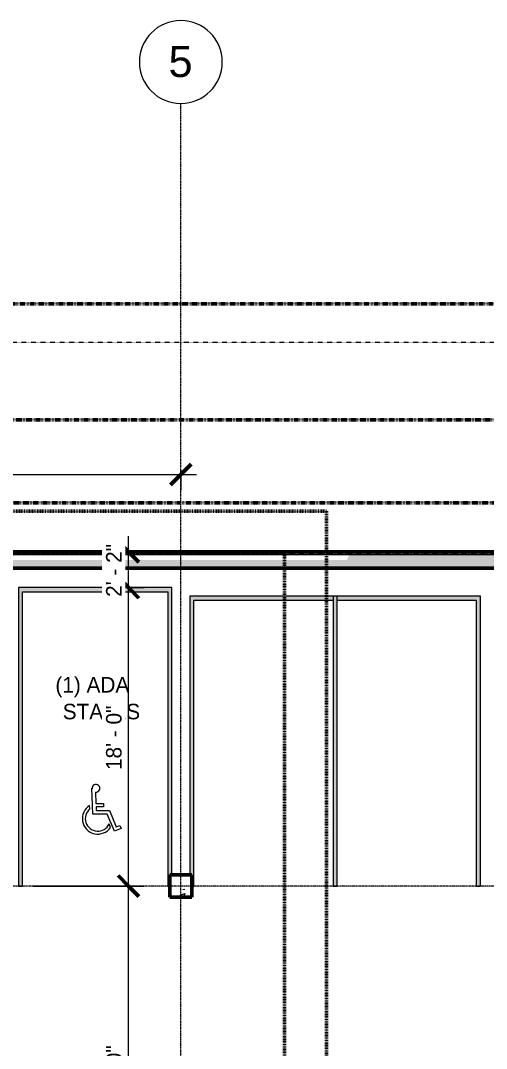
# Model space of a CAD drawing. Header units: metres. Extents: x -4294 to -464, y 9706 to 12475.
# Drawn here: x -2289 to -1952, y 11730 to 12474 of the extents above; entities that cross this region are included whole.
import ezdxf

# ---------------------------------------------------------------- set-up
doc = ezdxf.new("R2010")
doc.units = ezdxf.units.M
for name, pattern in [('Aligning Line 1_8_', [0.25, 0.125, -0.125]), ('Dash 1_16_', [0.125, 0.0625, -0.0625]), ('Double Dash 3_8_', [1, 0.375, -0.125, 0.125, -0.125, 0.125, -0.125]), ('Grid Line 1_2_', [0.875, 0.5, -0.125, 0.125, -0.125])]:
    doc.linetypes.add(name, pattern=pattern)
for name, color, linetype, lineweight in [('0-1', 7, 'Continuous', 5), ('0-3', 7, 'Continuous', 9), ('0-4', 147, 'Aligning Line 1_8_', 9), ('0-5', 165, 'Continuous', 5), ('A-ANNO-DIMS', 211, 'Continuous', 9), ('A-ANNO-DIMS-120', 211, 'Continuous', 9), ('A-DETL-MEDM', 33, 'Continuous', 20), ('A-GENM', 5, 'Continuous', 9), ('A-GENM-IDEN', 13, 'Continuous', 9), ('A-WALL-3', 10, 'Continuous', 13), ('A-WALL-PATT-3', 8, 'Continuous', 9), ('C-PROP-LINE-1', 250, 'Double Dash 3_8_', 50), ('C-PROP-LINE-2', 91, 'Dash 1_16_', 50), ('G-ANNO-SYMB-1', 147, 'Aligning Line 1_8_', 9), ('S-COLS', 52, 'Continuous', 9), ('S-COLS-1', 250, 'Continuous', 50), ('S-FNDN-4', 250, 'Continuous', 50), ('S-GRID-1', 1, 'Grid Line 1_2_', 9), ('S-GRID-IDEN', 1, 'Continuous', 9), ('S-GRID-IDEN-1', 147, 'Continuous', 9)]:
    doc.layers.add(name, color=color, linetype=linetype, lineweight=lineweight)
doc.layers.add('A-AREA-PATT-1', color=7, linetype='Continuous', lineweight=9, transparency=1)
doc.styles.add('Arial', font='arial.ttf', dxfattribs={"height": 22.5})
doc.styles.add('Century Gothic', font='ufonts.com_century-gothic.ttf', dxfattribs={"height": 11.25})
doc.dimstyles.new('OD__1_8__Tol__', dxfattribs={"dimscale": 12, "dimtxt": 11.746893, "dimasz": 1.25, "dimexe": 0.9375, "dimexo": 0.625, "dimgap": 0.15625, "dimtad": 1, "dimdec": 3, "dimrnd": 0.125, "dimzin": 3, "dimdsep": 46, "dimlunit": 4, "dimtxsty": 'Century Gothic', "dimblk1": 'OBLIQUE', "dimblk2": 'OBLIQUE', "dimsah": 1, "dimcen": 0.09, "dimdle": 0.9375, "dimazin": 0, "dimtfac": 1, "dimtdec": 4, "dimtix": 1, "dimtmove": 0, "dimatfit": 3, "dimfxl": 1, "dimtvp": 1, "dimtfill": 1, "dimfrac": 2, "dimtolj": 1, "dimtzin": 0, "dimarcsym": 2})

# ---------------------------------------------------------------- blocks, each defined once
blk = doc.blocks.new('CTR - 1st Phase - Unit Layouts_rvt-1-FLOOR PLAN - BASEMENT')
at = {"layer": 'G-ANNO-SYMB-1'}
blk.add_line((-1813.52, 12240.75), (-4009.53, 12240.75), dxfattribs=at)
blk = doc.blocks.new('Concrete-Rectangular-Column - ONE-V3-FLOOR PLAN - BASEMENT')
at = {"layer": 'S-COLS'}
h = blk.add_hatch(dxfattribs=at)
h.set_pattern_fill('FP_6', color=256, style=0, pattern_type=2)
h.set_pattern_definition([(50, (2173.324, -11847.19), (34.4287, -3.01202), [3.6, -39.6]), (355, (2173.324, -11847.19), (-6.6596, 36.10481), [2.88, -31.68]), (100.451, (2176.193, -11847.44), (27.76876, 33.0931), [3.06, -33.655]), (46.184, (2173.324, -11837.59), (51.22752, -7.94535), [5.4, -59.4]), (96.636, (2177.593, -11838.25), (44.86319, 46.7577), [4.589, -50.482]), (351.184, (2173.324, -11837.59), (44.86417, 46.75745), [4.32, -47.52]), (21, (2178.124, -11839.99), (28.65176, -19.325734), [3.6, -39.6]), (326, (2178.124, -11839.99), (11.67934, 34.80662), [2.88, -31.68]), (71.451, (2180.51, -11841.6), (40.33096, 15.48132), [3.06, -33.655]), (37.5, (2173.324, -11847.189), (0.583112, 15.978979), [1.584, -29.712, 1.584, -30.576, -31.8]), (37.5, (2173.324, -11847.189), (0.583112, 15.978979), [-63.456, 1.584, -30.216]), (7.5, (2173.324, -11847.189), (12.62689, 18.932107), [1.584, -16.752, 1.584, -28.992, -12.12]), (7.5, (2173.324, -11847.189), (12.62689, 18.932107), [-48.912, 1.584, -10.536]), (327.5, (2162.62, -11847.189), (25.622992, -1.082799), [1.584, -10.416, 1.584, -35.856, -49.68]), (327.5, (2162.62, -11847.189), (25.622992, -1.082799), [-49.44, 1.584, -48.096]), (317.5, (2157.82, -11847.19), (27.99243, 4.80496), [1.584, -14.016, 1.584, -23.28, -35.28]), (317.5, (2157.82, -11847.19), (27.99243, 4.80496), [-40.464, 1.584, -33.696])])
h.paths.add_polyline_path([(6.5, -8), (8, -8), (8, 8), (-8, 8), (-8, -8), (-6.5, -8)], flags=0)
at = {"layer": 'S-COLS-1'}
for p, q in [((8, 8), (-8, 8)), ((-8, 8), (-8, -8)), ((8, -8), (8, 8)), ((-8, -8), (8, -8))]:
    blk.add_line(p, q, dxfattribs=at)
blk = doc.blocks.new('Family - ___-1878357-FLOOR PLAN - BASEMENT')
at = {"layer": 'C-PROP-LINE-1'}
for p, q in [((-3989.61, 12268.69), (-629.56, 12268.69)), ((-3929.52, 12184.69), (-712.51, 12184.69)), ((-3869.45, 12124.69), (-747.76, 12124.69))]:
    blk.add_line(p, q, dxfattribs=at)
blk = doc.blocks.new('Family - ___-1878392-FLOOR PLAN - BASEMENT')
at = {"layer": 'C-PROP-LINE-1'}
blk.add_line((-3833.41, 12088.69), (-613.69, 12088.69), dxfattribs=at)
blk = doc.blocks.new('Grid - Grid Head - Circle-50561-FLOOR PLAN - BASEMENT')
at = {"layer": 'S-GRID-IDEN-1'}
for start, end in [(360, 180), (180, 360)]:
    blk.add_arc((0, 0), 0.25, start, end, dxfattribs=at)
blk = doc.blocks.new('CTR - 1st Phase - Shell_rvt-1-FLOOR PLAN - BASEMENT')
at = {"layer": 'A-WALL-PATT-3'}
h = blk.add_hatch(dxfattribs=at)
h.set_pattern_fill('FP_1', color=256, style=0, pattern_type=2)
h.set_pattern_definition([(50, (0, 0), (34.4287, -3.01202), [3.6, -39.6]), (355, (0, 0), (-6.6596, 36.10481), [2.88, -31.68]), (100.451, (2.87, -0.25), (27.76876, 33.0931), [3.06, -33.655]), (46.184, (0, 9.6), (51.22752, -7.94535), [5.4, -59.4]), (96.636, (4.27, 8.94), (44.86319, 46.7577), [4.589, -50.482]), (351.184, (0, 9.6), (44.86417, 46.75745), [4.32, -47.52]), (21, (4.8, 7.2), (28.65176, -19.325734), [3.6, -39.6]), (326, (4.8, 7.2), (11.67934, 34.80662), [2.88, -31.68]), (71.451, (7.188, 5.59), (40.33096, 15.48132), [3.06, -33.655]), (37.5, (0, 0), (0.583112, 15.978979), [1.584, -29.712, 1.584, -30.576, -31.8]), (37.5, (0, 0), (0.583112, 15.978979), [-63.456, 1.584, -30.216]), (7.5, (0, 0), (12.62689, 18.932107), [1.584, -16.752, 1.584, -28.992, -12.12]), (7.5, (0, 0), (12.62689, 18.932107), [-48.912, 1.584, -10.536]), (327.5, (-10.704, 0), (25.622992, -1.082799), [1.584, -10.416, 1.584, -35.856, -49.68]), (327.5, (-10.704, 0), (25.622992, -1.082799), [-49.44, 1.584, -48.096]), (317.5, (-15.504, 0), (27.99243, 4.80496), [1.584, -14.016, 1.584, -23.28, -35.28]), (317.5, (-15.504, 0), (27.99243, 4.80496), [-40.464, 1.584, -33.696])])
h.paths.add_polyline_path([(-2048.36, 12077.19), (-1943.32, 12077.19), (-1933.32, 12087.19), (-2051.35, 12087.19), (-2053.04, 12083.19), (-2342.07, 12083.19), (-2341, 12087.19), (-2487.96, 12087.19), (-2492.09, 12083.19), (-2497.35, 12087.19), (-2729.71, 12087.19), (-2730.3, 12083.19), (-2976.86, 12083.19), (-2974.23, 12087.19), (-3067.84, 12087.19), (-3071.87, 12083.21), (-3071.62, 12087.19), (-3163.31, 12087.19), (-3162.2, 12083.19), (-3270.93, 12083.19), (-3269.67, 12087.19), (-3389.28, 12087.19), (-3387.93, 12083.19), (-3564.85, 12083.19), (-3566.81, 12087.19), (-3819.32, 12087.19), (-3819.32, 12077.19), (-2050.93, 12077.19)], flags=0)
at = {"layer": 'A-WALL-3'}
blk.add_line((-3819.32, 12087.19), (-1933.32, 12087.19), dxfattribs=at)
at = {"layer": 'S-FNDN-4'}
for p, q in [((-1931.32, 12089.19), (-3819.32, 12089.19)), ((-3819.32, 12077.19), (-1943.32, 12077.19))]:
    blk.add_line(p, q, dxfattribs=at)
at = {"layer": 'S-GRID-1'}
for p, q in [((-2173.32, 9836.18), (-2173.32, 12413.74)), ((-464.45, 11847.19), (-4232.19, 11847.19))]:
    blk.add_line(p, q, dxfattribs=at)
at = {"layer": '0-3'}
blk.add_blockref('Concrete-Rectangular-Column - ONE-V3-FLOOR PLAN - BASEMENT', (-2173.32, 11847.19), dxfattribs=at)
at = {"layer": '0-4'}
for name in ['Family - ___-1878357-FLOOR PLAN - BASEMENT', 'Family - ___-1878392-FLOOR PLAN - BASEMENT']:
    blk.add_blockref(name, (0, 0), dxfattribs=at)
at = {"layer": '0-5', "xscale": 120, "yscale": 120, "zscale": 120}
blk.add_blockref('Grid - Grid Head - Circle-50561-FLOOR PLAN - BASEMENT', (-2173.32, 12443.74), dxfattribs=at)
at = {"layer": 'S-GRID-IDEN', "insert": (-2182.24, 12455.35), "char_height": 22.5, "width": 21.21, "attachment_point": 1, "style": 'Arial'}
blk.add_mtext('5', dxfattribs=at)
blk = doc.blocks.new('CTR - 1st Phase -Stairs _ Elevators_rvt-1-FLOOR PLAN - BASEMENT')
at = {"layer": 'A-AREA-PATT-1'}
blk.add_hatch(color=256, dxfattribs=at).paths.add_polyline_path([(-2053.04, 12083.19), (-2053.04, 12083.19), (-2126.67, 12083.19)], flags=0)
blk = doc.blocks.new('Parking_Stall_Multiple - ADA-1919661-FLOOR PLAN - BASEMENT')
at = {"layer": 'A-GENM'}
blk.add_hatch(color=256, dxfattribs=at).paths.add_polyline_path([(216, 108), (216, 109.5), (208, 109.5), (208, 111), (0, 111), (0, 0), (216, 0), (216, 3), (3, 3), (3, 108), (81.68, 108)], flags=0)
for p, q in [((208, 111), (0, 111)), ((0, 111), (0, 0)), ((3, 3), (3, 108)), ((3, 108), (216, 108)), ((216, 108), (216, 109.5)), ((216, 3), (3, 3)), ((216, 0), (216, 3)), ((0, 0), (216, 0))]:
    blk.add_line(p, q, dxfattribs=at)
blk = doc.blocks.new('Parking_Stall_Multiple - STANDARD-2088716-FLOOR PLAN - BASEMENT')
at = {"layer": 'A-GENM'}
h = blk.add_hatch(color=256, dxfattribs=at)
h.paths.add_polyline_path([(210, -106.67), (106.5, -105.17), (3, -106.67), (26.13, -106.67)], flags=0)
h.paths.add_polyline_path([(0, -103.67), (0.08, -106.58), (0, -106.67), (3, -106.67), (1.5, -105.17)], flags=0)
h.paths.add_polyline_path([(210, 0), (0, 0), (0, -103.67), (3, -103.67), (3, -3), (210, -3)], flags=0)
h = blk.add_hatch(color=256, dxfattribs=at)
h.paths.add_polyline_path([(3, -106.67), (106.5, -105.17), (210, -106.67), (210, -103.67), (0, -103.67)], flags=0)
h.paths.add_polyline_path([(0, -106.67), (0.08, -106.58), (0, -103.67)], flags=0)
h.paths.add_polyline_path([(210, -207.34), (3, -207.34), (3, -106.67), (0, -106.67), (0, -210.34), (201.88, -210.34), (201.88, -208.84), (210, -208.84)], flags=0)
for p, q in [((210, 0), (0, 0)), ((0, 0), (0, -106.67)), ((210, -3), (210, 0)), ((3, -103.67), (3, -3)), ((3, -3), (210, -3)), ((210, -103.67), (0, -103.67)), ((0, -103.67), (0, -210.34)), ((210, -103.67), (3, -103.67)), ((210, -106.67), (210, -103.67)), ((210, -106.67), (210, -103.67)), ((0, -106.67), (210, -106.67)), ((3, -207.34), (3, -106.67)), ((3, -106.67), (210, -106.67)), ((210, -207.34), (3, -207.34)), ((210, -208.84), (210, -207.34)), ((0, -210.34), (201.88, -210.34))]:
    blk.add_line(p, q, dxfattribs=at)
blk = doc.blocks.new('Family - ___-1870007-FLOOR PLAN - BASEMENT')
at = {"layer": 'C-PROP-LINE-2'}
for p, q in [((-2067.92, 12118.59), (-2522.72, 12118.59)), ((-2067.92, 11247.39), (-2067.92, 12118.59))]:
    blk.add_line(p, q, dxfattribs=at)
blk = doc.blocks.new('Family - ___-1870574-FLOOR PLAN - BASEMENT')
at = {"layer": 'C-PROP-LINE-2'}
for p, q in [((-2098.26, 12088.59), (-3831.16, 12088.59)), ((-2098.26, 11277.29), (-2098.26, 12088.59))]:
    blk.add_line(p, q, dxfattribs=at)
blk = doc.blocks.new('DIMBLOCK18-FLOOR PLAN - BASEMENT')
at = {"layer": 'A-ANNO-DIMS-120', "lineweight": 50}
for p, q in [((-2500.32, 12145.08), (-2492.82, 12152.58)), ((-2173.32, 12145.08), (-2165.82, 12152.58)), ((-2500.32, 12145.08), (-2507.82, 12137.58)), ((-2173.32, 12145.08), (-2180.82, 12137.58))]:
    blk.add_line(p, q, dxfattribs=at)
at = {"layer": 'A-ANNO-DIMS-120'}
for p, q in [((-2500.32, 12148.19), (-2500.32, 12133.83)), ((-2500.32, 12145.08), (-2500.32, 12148.19)), ((-2500.32, 12145.08), (-2162.07, 12145.08)), ((-2173.32, 12148.19), (-2173.32, 12133.83)), ((-2173.32, 12145.08), (-2173.32, 12148.19))]:
    blk.add_line(p, q, dxfattribs=at)
at = {"layer": 'A-ANNO-DIMS-120', "color": 0, "insert": (-2360.88, 12161.38), "char_height": 11.25, "width": 57.7276, "attachment_point": 1, "line_spacing_factor": 0.984502, "style": 'Century Gothic', "bg_fill": 3, "box_fill_scale": 1.25, "bg_fill_color": 256, "bg_fill_true_color": 13158600, "bg_fill_transparency": 0}
blk.add_mtext('27\' - 3"', dxfattribs=at)
blk = doc.blocks.new('_Oblique')
at = {"color": 0, "linetype": 'ByBlock', "lineweight": -2}
blk.add_line((-0.5, -0.5), (0.5, 0.5), dxfattribs=at)
blk = doc.blocks.new('DIMBLOCK34-FLOOR PLAN - BASEMENT')
at = {"layer": 'A-ANNO-DIMS-120', "lineweight": 50}
for p, q in [((-2211.18, 11847.19), (-2218.68, 11854.69)), ((-2211.18, 11847.19), (-2203.68, 11839.69)), ((-2211.18, 11571.19), (-2218.68, 11578.69)), ((-2211.18, 11571.19), (-2203.68, 11563.69))]:
    blk.add_line(p, q, dxfattribs=at)
at = {"layer": 'A-ANNO-DIMS-120'}
for p, q in [((-2280.32, 11847.19), (-2199.93, 11847.19)), ((-2211.18, 11847.19), (-2280.32, 11847.19)), ((-2211.18, 11571.19), (-2211.18, 11847.19)), ((-2190.32, 11571.19), (-2222.43, 11571.19)), ((-2211.18, 11571.19), (-2190.32, 11571.19))]:
    blk.add_line(p, q, dxfattribs=at)
at = {"layer": 'A-ANNO-DIMS-120', "color": 0, "insert": (-2227.47, 11685.14), "char_height": 11.25, "width": 57.7276, "attachment_point": 1, "rotation": 90, "line_spacing_factor": 0.984502, "style": 'Century Gothic', "bg_fill": 3, "box_fill_scale": 1.25, "bg_fill_color": 256, "bg_fill_true_color": 13158600, "bg_fill_transparency": 0}
blk.add_mtext('23\' - 0"', dxfattribs=at)
blk = doc.blocks.new('DIMBLOCK35-FLOOR PLAN - BASEMENT')
at = {"layer": 'A-ANNO-DIMS-120', "lineweight": 50}
for p, q in [((-2211.18, 12063.19), (-2218.68, 12070.69)), ((-2211.18, 12063.19), (-2203.68, 12055.69)), ((-2211.18, 11847.19), (-2218.68, 11854.69)), ((-2211.18, 11847.19), (-2203.68, 11839.69))]:
    blk.add_line(p, q, dxfattribs=at)
at = {"layer": 'A-ANNO-DIMS-120'}
for p, q in [((-2214.28, 12063.19), (-2199.93, 12063.19)), ((-2211.18, 12063.19), (-2214.28, 12063.19)), ((-2211.18, 11847.19), (-2211.18, 12063.19)), ((-2280.32, 11847.19), (-2199.93, 11847.19)), ((-2211.18, 11847.19), (-2280.32, 11847.19))]:
    blk.add_line(p, q, dxfattribs=at)
at = {"layer": 'A-ANNO-DIMS-120', "color": 0, "insert": (-2227.47, 11931.14), "char_height": 11.25, "width": 57.7276, "attachment_point": 1, "rotation": 90, "line_spacing_factor": 0.984502, "style": 'Century Gothic', "bg_fill": 3, "box_fill_scale": 1.25, "bg_fill_color": 256, "bg_fill_true_color": 13158600, "bg_fill_transparency": 0}
blk.add_mtext('18\' - 0"', dxfattribs=at)
blk = doc.blocks.new('DIMBLOCK36-FLOOR PLAN - BASEMENT')
at = {"layer": 'A-ANNO-DIMS-120'}
for p, q in [((-2211.18, 12063.19), (-2211.18, 12100.44)), ((-2214.28, 12089.19), (-2199.93, 12089.19)), ((-2211.18, 12089.19), (-2214.28, 12089.19)), ((-2214.28, 12063.19), (-2199.93, 12063.19)), ((-2211.18, 12063.19), (-2214.28, 12063.19))]:
    blk.add_line(p, q, dxfattribs=at)
at = {"layer": 'A-ANNO-DIMS-120', "lineweight": 50}
for p, q in [((-2211.18, 12089.19), (-2218.68, 12096.69)), ((-2211.18, 12089.19), (-2203.68, 12081.69)), ((-2211.18, 12063.19), (-2218.68, 12070.69)), ((-2211.18, 12063.19), (-2203.68, 12055.69))]:
    blk.add_line(p, q, dxfattribs=at)
at = {"layer": 'A-ANNO-DIMS-120', "color": 0, "insert": (-2227.47, 12056.52), "char_height": 11.25, "width": 47.2113, "attachment_point": 1, "rotation": 90, "line_spacing_factor": 0.984502, "style": 'Century Gothic', "bg_fill": 3, "box_fill_scale": 1.25, "bg_fill_color": 256, "bg_fill_true_color": 13158600, "bg_fill_transparency": 0}
blk.add_mtext('2\' - 2"', dxfattribs=at)

msp = doc.modelspace()

# ---------------------------------------------------------------- linework, layer by layer
at = {"layer": 'A-DETL-MEDM'}
for p, q in [((-2236.8972, 11899.3052), (-2237.621, 11917.9339)), ((-2235.0237, 11915.1548), (-2234.7333, 11906.893)), ((-2234.7333, 11906.893), (-2229.3154, 11906.893)), ((-2229.3154, 11906.893), (-2229.3154, 11904.4056)), ((-2239.1557, 11902.9963), (-2239.3115, 11905.4195)), ((-2226.521, 11899.3052), (-2236.8972, 11899.3052)), ((-2229.3154, 11904.4056), (-2234.6367, 11904.4056)), ((-2234.6367, 11904.4056), (-2234.5046, 11901.7926)), ((-2234.5046, 11901.7926), (-2224.852, 11901.7926)), ((-2221.3842, 11886.7682), (-2226.521, 11899.3052)), ((-2224.852, 11901.7926), (-2220.0263, 11890.0147)), ((-2224.1966, 11889.6357), (-2225.2125, 11892.1353)), ((-2216.5042, 11888.772), (-2221.3842, 11886.7682)), ((-2220.0263, 11890.0147), (-2217.4491, 11891.073)), ((-2217.4491, 11891.073), (-2216.5042, 11888.772))]:
    msp.add_line(p, q, dxfattribs=at)
for centre, radius, start, end in [((-2234.7886, 11917.9671), 2.8221, 265.2221354, 186.5330627), ((-2233.4169, 11895.9832), 11.1939, 121.7672031, 325.4553172), ((-2233.4169, 11895.9832), 9.0619, 129.2932727, 334.8735667)]:
    msp.add_arc(centre, radius, start, end, dxfattribs=at)

# ---------------------------------------------------------------- block references
at = {"layer": '0-1'}
for name in ['CTR - 1st Phase - Shell_rvt-1-FLOOR PLAN - BASEMENT', 'CTR - 1st Phase -Stairs _ Elevators_rvt-1-FLOOR PLAN - BASEMENT', 'CTR - 1st Phase - Unit Layouts_rvt-1-FLOOR PLAN - BASEMENT']:
    msp.add_blockref(name, (0, 0), dxfattribs=at)
at = {"layer": 'A-GENM'}
for name, p, rotation in [('Parking_Stall_Multiple - ADA-1919661-FLOOR PLAN - BASEMENT', (-2290.8237, 12063.1894), 269.9999999999978), ('Parking_Stall_Multiple - STANDARD-2088716-FLOOR PLAN - BASEMENT', (-1956.4878, 12057.0644), 270.0000000000002)]:
    msp.add_blockref(name, p, dxfattribs=dict(at, rotation=rotation))
at = {"layer": 'C-PROP-LINE-2'}
for name in ['Family - ___-1870007-FLOOR PLAN - BASEMENT', 'Family - ___-1870574-FLOOR PLAN - BASEMENT']:
    msp.add_blockref(name, (0, 0), dxfattribs=at)

# ---------------------------------------------------------------- texts
at = {"layer": 'A-GENM-IDEN', "char_height": 11.25, "attachment_point": 1, "style": 'Century Gothic'}
for s, insert, width in [('(1) ADA', (-2264.1144, 11998.4854), 71.9625), ('STALLS', (-2258.8019, 11979.1104), 59.46375)]:
    msp.add_mtext(s, dxfattribs=dict(at, insert=insert, width=width))

# ---------------------------------------------------------------- next in the draw order: dimensions: what is measured, and where the dimension line sits
at = {"layer": 'A-ANNO-DIMS'}
dim = msp.add_linear_dim(base=(-2173.3237, 12145.0808), p1=(-2500.3237, 12155.6874), p2=(-2173.3237, 12155.6874), dimstyle='OD__1_8__Tol__', override={"dimpost": '<>', "dimfxl": 327}, dxfattribs=at)
dim.commit()
dim.dimension.update_dxf_attribs({"geometry": 'DIMBLOCK18-FLOOR PLAN - BASEMENT', "text_midpoint": (-2336.8237, 12152.8637)})
dim = msp.add_linear_dim(base=(-2211.1757, 11847.1894), p1=(-2182.8198, 11571.1894), p2=(-2287.8237, 11847.1894), angle=90, dimstyle='OD__1_8__Tol__', override={"dimpost": '<>', "dimfxl": 295.299543}, dxfattribs=at)
dim.commit()
dim.dimension.update_dxf_attribs({"geometry": 'DIMBLOCK34-FLOOR PLAN - BASEMENT', "text_midpoint": (-2218.9587, 11709.1894)})

# ---------------------------------------------------------------- next in the draw order: dimensions: what is measured, and where the dimension line sits
dim = msp.add_linear_dim(base=(-2211.1757, 12063.1894), p1=(-2287.8237, 11847.1894), p2=(-2221.7823, 12063.1894), angle=90, dimstyle='OD__1_8__Tol__', override={"dimpost": '<>', "dimfxl": 225.870465}, dxfattribs=at)
dim.commit()
dim.dimension.update_dxf_attribs({"geometry": 'DIMBLOCK35-FLOOR PLAN - BASEMENT', "text_midpoint": (-2218.9587, 11955.1894)})

# ---------------------------------------------------------------- next in the draw order: dimensions: what is measured, and where the dimension line sits
dim = msp.add_linear_dim(base=(-2211.1757, 12089.1894), p1=(-2221.7823, 12063.1894), p2=(-2221.7823, 12089.1894), angle=90, dimstyle='OD__1_8__Tol__', override={"dimpost": '<>', "dimfxl": 26}, dxfattribs=at)
dim.commit()
dim.dimension.update_dxf_attribs({"geometry": 'DIMBLOCK36-FLOOR PLAN - BASEMENT', "text_midpoint": (-2218.8172, 12076.1894)})

doc.saveas('drawing.dxf')
